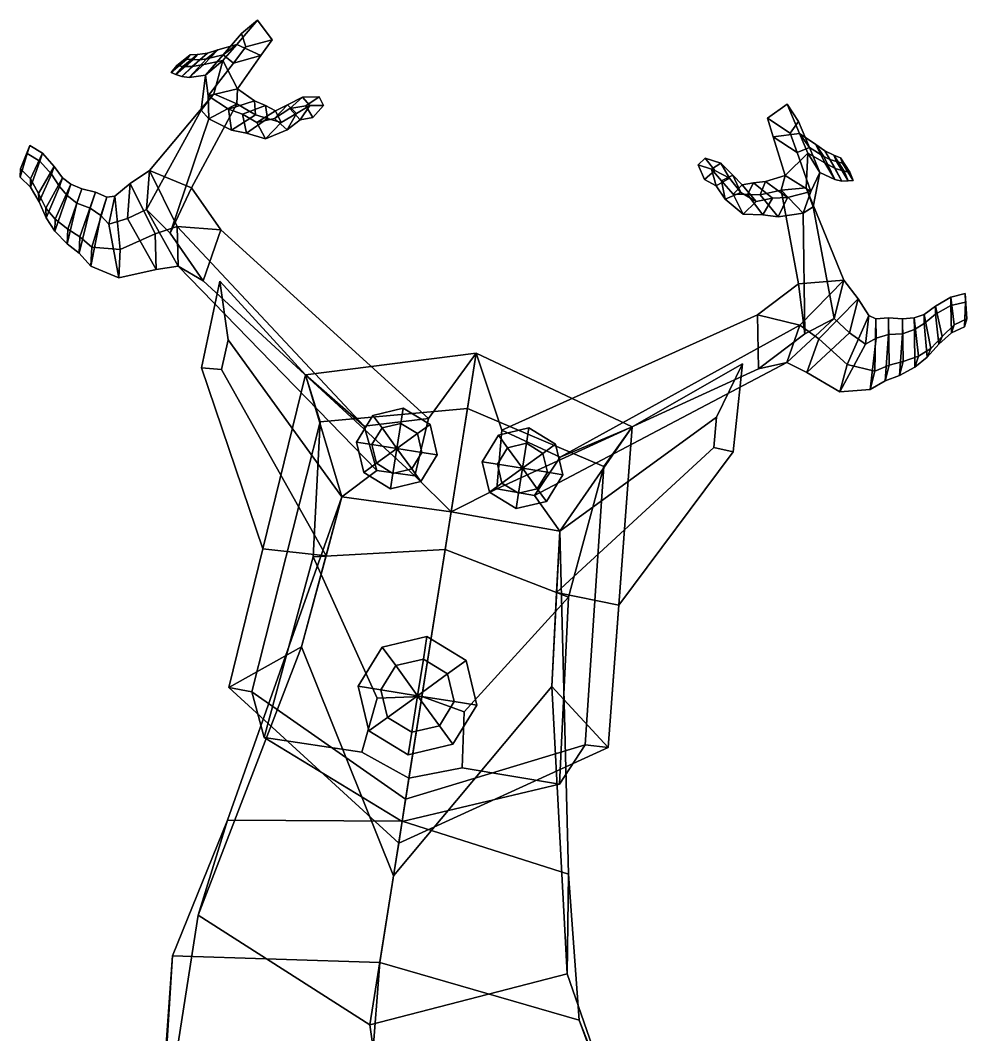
# Model space of a CAD drawing. Extents: x -85 to 160, y -151 to 334.
# Drawn here: x -80.6 to 95.2, y 145.4 to 333.8 of the extents above; entities that cross this region are included whole.
import ezdxf

# ---------------------------------------------------------------- set-up
doc = ezdxf.new("R2010")
doc.units = 0

msp = doc.modelspace()

# ---------------------------------------------------------------- linework, layer by layer
for points in [[(-40.366516, 329.357483, 159.270676), (-36.515244, 333.824829, 155.109482), (-39.523605, 331.392944, 154.282242), (-42.930344, 327.410889, 157.304489)], [(-40.366516, 329.357483, 159.270676), (-35.913486, 327.274597, 158.119354), (-33.834206, 330.221252, 155.623291), (-36.515244, 333.824829, 155.109482)], [(-36.515244, 333.824829, 155.109482), (-33.834206, 330.221252, 155.623291), (-38.68491, 328.865417, 154.196289), (-39.523605, 331.392944, 154.282242)], [(-42.930344, 327.410889, 157.304489), (-39.523605, 331.392944, 154.282242), (-38.68491, 328.865417, 154.196289), (-41.020782, 325.828979, 156.235153)], [(-35.913486, 327.274597, 158.119354), (-41.020782, 325.828979, 156.235153), (-38.68491, 328.865417, 154.196289), (-33.834206, 330.221252, 155.623291)], [(-46.5187, 325.581665, 159.145538), (-43.885128, 328.332764, 157.011887), (-45.811783, 327.722656, 155.684448), (-48.663761, 325.210022, 156.678818)], [(-43.885128, 328.332764, 157.011887), (-45.998688, 326.684753, 154.928192), (-47.178474, 326.486633, 153.247299), (-45.811783, 327.722656, 155.684448)], [(-42.954384, 326.355652, 162.066818), (-40.366516, 329.357483, 159.270676), (-43.885128, 328.332764, 157.011887), (-46.5187, 325.581665, 159.145538)], [(-40.366516, 329.357483, 159.270676), (-42.930344, 327.410889, 157.304489), (-45.998688, 326.684753, 154.928192), (-43.885128, 328.332764, 157.011887)], [(-40.260384, 321.114441, 163.33754), (-35.913486, 327.274597, 158.119354), (-40.366516, 329.357483, 159.270676), (-42.954384, 326.355652, 162.066818)], [(-52.536789, 324.133179, 145.541733), (-51.492737, 325.414185, 148.095551), (-49.017303, 327.411621, 147.995941), (-49.663235, 326.595764, 145.750504)], [(-48.499279, 326.519775, 149.456116), (-51.683838, 323.765076, 149.38765), (-52.536789, 324.133179, 145.541733), (-49.663235, 326.595764, 145.750504)], [(-47.178474, 326.486633, 153.247299), (-50.573204, 323.361755, 154.025375), (-51.683838, 323.765076, 149.38765), (-48.499279, 326.519775, 149.456116)], [(-50.419022, 325.231201, 152.157837), (-47.687317, 327.462463, 151.908356), (-49.017303, 327.411621, 147.995941), (-51.492737, 325.414185, 148.095551)], [(-45.998688, 326.684753, 154.928192), (-49.245335, 323.220764, 157.047318), (-50.573204, 323.361755, 154.025375), (-47.178474, 326.486633, 153.247299)], [(-48.663761, 325.210022, 156.678818), (-45.811783, 327.722656, 155.684448), (-47.687317, 327.462463, 151.908356), (-50.419022, 325.231201, 152.157837)], [(-47.687317, 327.462463, 151.908356), (-48.499279, 326.519775, 149.456116), (-49.663235, 326.595764, 145.750504), (-49.017303, 327.411621, 147.995941)], [(-42.930344, 327.410889, 157.304489), (-46.183475, 323.608398, 160.190475), (-49.245335, 323.220764, 157.047318), (-45.998688, 326.684753, 154.928192)], [(-46.183475, 323.608398, 160.190475), (-42.954384, 326.355652, 162.066818), (-46.5187, 325.581665, 159.145538), (-49.245335, 323.220764, 157.047318)], [(-45.811783, 327.722656, 155.684448), (-47.178474, 326.486633, 153.247299), (-48.499279, 326.519775, 149.456116), (-47.687317, 327.462463, 151.908356)], [(-44.640518, 320.139709, 166.672806), (-42.954384, 326.355652, 162.066818), (-46.183475, 323.608398, 160.190475), (-46.965546, 317.148743, 163.865402)], [(-45.689674, 319.759827, 160.31041), (-46.183475, 323.608398, 160.190475), (-42.930344, 327.410889, 157.304489), (-41.020782, 325.828979, 156.235153)], [(-40.260384, 321.114441, 163.33754), (-45.689674, 319.759827, 160.31041), (-41.020782, 325.828979, 156.235153), (-35.913486, 327.274597, 158.119354)], [(-44.640518, 320.139709, 166.672806), (-40.371658, 318.304871, 165.704422), (-40.260384, 321.114441, 163.33754), (-42.954384, 326.355652, 162.066818)], [(-51.683838, 323.765076, 149.38765), (-50.419022, 325.231201, 152.157837), (-51.492737, 325.414185, 148.095551), (-52.536789, 324.133179, 145.541733)], [(-50.573204, 323.361755, 154.025375), (-48.663761, 325.210022, 156.678818), (-50.419022, 325.231201, 152.157837), (-51.683838, 323.765076, 149.38765)], [(-49.245335, 323.220764, 157.047318), (-46.5187, 325.581665, 159.145538), (-48.663761, 325.210022, 156.678818), (-50.573204, 323.361755, 154.025375)], [(-46.965546, 317.148743, 163.865402), (-46.183475, 323.608398, 160.190475), (-45.689674, 319.759827, 160.31041), (-45.579815, 315.491516, 162.663803)], [(-45.689674, 319.759827, 160.31041), (-40.260384, 321.114441, 163.33754), (-37.118652, 318.886719, 161.896896), (-41.918179, 317.313965, 159.199417)], [(-40.260384, 321.114441, 163.33754), (-40.371658, 318.304871, 165.704422), (-36.905861, 316.25, 163.882813), (-37.118652, 318.886719, 161.896896)], [(-57.121502, 298.664978, 175.080994), (-56.597004, 305.933716, 178.111237), (-44.640518, 320.139709, 166.672806), (-46.965546, 317.148743, 163.865402)], [(-56.597004, 305.933716, 178.111237), (-48.807178, 302.710632, 179.878311), (-40.371658, 318.304871, 165.704422), (-44.640518, 320.139709, 166.672806)], [(-45.579815, 315.491516, 162.663803), (-45.689674, 319.759827, 160.31041), (-41.918179, 317.313965, 159.199417), (-41.37249, 313.394836, 161.095581)], [(-41.918179, 317.313965, 159.199417), (-37.118652, 318.886719, 161.896896), (-35.060947, 318.003479, 160.778137), (-39.31023, 316.381226, 158.355774)], [(-37.118652, 318.886719, 161.896896), (-36.905861, 316.25, 163.882813), (-34.678974, 315.586182, 162.47319), (-35.060947, 318.003479, 160.778137)], [(-33.393513, 315.582764, 155.972305), (-30.958395, 318.123779, 158.216629), (-28.15222, 319.572815, 156.272308), (-30.549459, 317.427063, 154.332703)], [(-30.958395, 318.123779, 158.216629), (-29.296492, 316.478455, 158.804626), (-26.846056, 317.968445, 156.92804), (-28.15222, 319.572815, 156.272308)], [(-30.549459, 317.427063, 154.332703), (-28.15222, 319.572815, 156.272308), (-25.096937, 319.592896, 154.506088), (-27.545731, 317.945068, 152.856903)], [(-28.15222, 319.572815, 156.272308), (-26.846056, 317.968445, 156.92804), (-24.255957, 318.01947, 155.301208), (-25.096937, 319.592896, 154.506088)], [(-26.246462, 315.776917, 153.426025), (-27.545731, 317.945068, 152.856903), (-25.096937, 319.592896, 154.506088), (-24.255957, 318.01947, 155.301208)], [(-57.121502, 298.664978, 175.080994), (-46.965546, 317.148743, 163.865402), (-45.579815, 315.491516, 162.663803), (-52.770657, 294.253296, 175.052292)], [(-52.770657, 294.253296, 175.052292), (-45.579815, 315.491516, 162.663803), (-40.371658, 318.304871, 165.704422), (-48.807178, 302.710632, 179.878311)], [(-40.371658, 318.304871, 165.704422), (-45.579815, 315.491516, 162.663803), (-41.37249, 313.394836, 161.095581), (-36.905861, 316.25, 163.882813)], [(-41.37249, 313.394836, 161.095581), (-41.918179, 317.313965, 159.199417), (-39.31023, 316.381226, 158.355774), (-38.551319, 312.836914, 159.923248)], [(-39.31023, 316.381226, 158.355774), (-35.060947, 318.003479, 160.778137), (-33.176262, 317.000916, 159.796799), (-36.631985, 314.86377, 157.560501)], [(-36.631985, 314.86377, 157.560501), (-33.176262, 317.000916, 159.796799), (-30.958395, 318.123779, 158.216629), (-33.393513, 315.582764, 155.972305)], [(-35.060947, 318.003479, 160.778137), (-34.678974, 315.586182, 162.47319), (-32.156754, 314.815552, 160.964508), (-33.176262, 317.000916, 159.796799)], [(-30.997452, 313.470032, 156.136383), (-33.393513, 315.582764, 155.972305), (-30.549459, 317.427063, 154.332703), (-28.627342, 315.307556, 154.650299)], [(-33.176262, 317.000916, 159.796799), (-32.156754, 314.815552, 160.964508), (-29.296492, 316.478455, 158.804626), (-30.958395, 318.123779, 158.216629)], [(-29.296492, 316.478455, 158.804626), (-30.997452, 313.470032, 156.136383), (-28.627342, 315.307556, 154.650299), (-26.846056, 317.968445, 156.92804)], [(-28.627342, 315.307556, 154.650299), (-30.549459, 317.427063, 154.332703), (-27.545731, 317.945068, 152.856903), (-26.246462, 315.776917, 153.426025)], [(-26.846056, 317.968445, 156.92804), (-28.627342, 315.307556, 154.650299), (-26.246462, 315.776917, 153.426025), (-24.255957, 318.01947, 155.301208)], [(61.847382, 318.245728, 155.109482), (63.957012, 315.003235, 154.282242), (62.378304, 312.858521, 154.196289), (58.183983, 315.646973, 155.623291)], [(64.129669, 312.806885, 159.270676), (61.847382, 318.245728, 155.109482), (58.183983, 315.646973, 155.623291), (59.250946, 312.202026, 158.119354)], [(64.129669, 312.806885, 159.270676), (65.966492, 310.16333, 157.304489), (63.957012, 315.003235, 154.282242), (61.847382, 318.245728, 155.109482)], [(-36.905861, 316.25, 163.882813), (-41.37249, 313.394836, 161.095581), (-38.551319, 312.836914, 159.923248), (-34.678974, 315.586182, 162.47319)], [(-38.551319, 312.836914, 159.923248), (-39.31023, 316.381226, 158.355774), (-36.631985, 314.86377, 157.560501), (-35.027096, 311.819946, 158.450058)], [(-34.678974, 315.586182, 162.47319), (-38.551319, 312.836914, 159.923248), (-35.027096, 311.819946, 158.450058), (-32.156754, 314.815552, 160.964508)], [(-35.027096, 311.819946, 158.450058), (-36.631985, 314.86377, 157.560501), (-33.393513, 315.582764, 155.972305), (-30.997452, 313.470032, 156.136383)], [(-32.156754, 314.815552, 160.964508), (-35.027096, 311.819946, 158.450058), (-30.997452, 313.470032, 156.136383), (-29.296492, 316.478455, 158.804626)], [(59.250946, 312.202026, 158.119354), (58.183983, 315.646973, 155.623291), (62.378304, 312.858521, 154.196289), (63.661537, 309.248901, 156.235153)], [(65.966492, 310.16333, 157.304489), (63.661537, 309.248901, 156.235153), (62.378304, 312.858521, 154.196289), (63.957012, 315.003235, 154.282242)], [(61.481487, 305.000061, 163.33754), (65.663261, 309.152283, 162.066818), (64.129669, 312.806885, 159.270676), (59.250946, 312.202026, 158.119354)], [(61.481487, 305.000061, 163.33754), (59.250946, 312.202026, 158.119354), (63.661537, 309.248901, 156.235153), (66.226448, 302.033997, 160.31041)], [(65.663261, 309.152283, 162.066818), (68.813957, 307.314758, 159.145538), (67.159416, 310.745056, 157.011887), (64.129669, 312.806885, 159.270676)], [(64.129669, 312.806885, 159.270676), (67.159416, 310.745056, 157.011887), (68.660255, 308.524536, 154.928192), (65.966492, 310.16333, 157.304489)], [(-80.526314, 306.19873, 152.071457), (-78.832047, 310.565491, 151.651016), (-79.339554, 309.086243, 149.386627), (-80.584892, 304.6521, 149.515549)], [(-76.961662, 307.63855, 152.466476), (-78.683884, 302.822144, 152.253891), (-80.584892, 304.6521, 149.515549), (-79.339554, 309.086243, 149.386627)], [(-78.688118, 304.386536, 155.182205), (-76.453209, 309.109009, 155.098755), (-78.832047, 310.565491, 151.651016), (-80.526314, 306.19873, 152.071457)], [(-76.453209, 309.109009, 155.098755), (-76.961662, 307.63855, 152.466476), (-79.339554, 309.086243, 149.386627), (-78.832047, 310.565491, 151.651016)], [(-77.202538, 301.641052, 158.887222), (-74.298187, 306.648682, 159.330444), (-76.453209, 309.109009, 155.098755), (-78.688118, 304.386536, 155.182205)], [(-74.298187, 306.648682, 159.330444), (-74.760086, 305.249573, 156.269089), (-76.961662, 307.63855, 152.466476), (-76.453209, 309.109009, 155.098755)], [(65.346046, 302.719604, 166.672806), (65.663261, 309.152283, 162.066818), (61.481487, 305.000061, 163.33754), (60.719124, 302.29364, 165.704422)], [(66.226448, 302.033997, 160.31041), (63.661537, 309.248901, 156.235153), (65.966492, 310.16333, 157.304489), (67.885376, 305.541687, 160.190475)], [(65.346046, 302.719604, 166.672806), (66.633018, 299.156555, 163.865402), (67.885376, 305.541687, 160.190475), (65.663261, 309.152283, 162.066818)], [(67.885376, 305.541687, 160.190475), (70.677574, 304.226868, 157.047318), (68.813957, 307.314758, 159.145538), (65.663261, 309.152283, 162.066818)], [(65.966492, 310.16333, 157.304489), (68.660255, 308.524536, 154.928192), (70.677574, 304.226868, 157.047318), (67.885376, 305.541687, 160.190475)], [(68.813957, 307.314758, 159.145538), (70.739174, 306.298401, 156.678818), (68.803238, 309.569397, 155.684448), (67.159416, 310.745056, 157.011887)], [(67.159416, 310.745056, 157.011887), (68.803238, 309.569397, 155.684448), (69.721092, 307.971558, 153.247299), (68.660255, 308.524536, 154.928192)], [(70.739174, 306.298401, 156.678818), (72.415077, 305.776184, 152.157837), (70.506584, 308.742432, 151.908356), (68.803238, 309.569397, 155.684448)], [(68.803238, 309.569397, 155.684448), (70.506584, 308.742432, 151.908356), (70.987488, 307.59491, 149.456116), (69.721092, 307.971558, 153.247299)], [(-74.760086, 305.249573, 156.269089), (-77.080811, 300.108521, 155.533981), (-78.683884, 302.822144, 152.253891), (-76.961662, 307.63855, 152.466476)], [(46.504074, 304.254333, 153.426025), (45.303986, 307.002258, 155.301208), (46.590008, 308.23877, 154.506088), (48.409756, 305.914917, 152.856903)], [(49.489548, 307.275513, 156.272308), (46.590008, 308.23877, 154.506088), (45.303986, 307.002258, 155.301208), (47.75153, 306.15332, 156.92804)], [(51.106396, 304.494019, 154.332703), (48.409756, 305.914917, 152.856903), (46.590008, 308.23877, 154.506088), (49.489548, 307.275513, 156.272308)], [(51.710602, 305.030273, 158.216629), (49.489548, 307.275513, 156.272308), (47.75153, 306.15332, 156.92804), (49.621601, 303.979004, 158.804626)], [(53.241341, 301.861206, 155.972305), (51.106396, 304.494019, 154.332703), (49.489548, 307.275513, 156.272308), (51.710602, 305.030273, 158.216629)], [(68.660255, 308.524536, 154.928192), (69.721092, 307.971558, 153.247299), (71.984032, 303.950623, 154.025375), (70.677574, 304.226868, 157.047318)], [(70.677574, 304.226868, 157.047318), (71.984032, 303.950623, 154.025375), (70.739174, 306.298401, 156.678818), (68.813957, 307.314758, 159.145538)], [(69.721092, 307.971558, 153.247299), (70.987488, 307.59491, 149.456116), (73.16494, 303.990967, 149.38765), (71.984032, 303.950623, 154.025375)], [(72.415077, 305.776184, 152.157837), (73.492783, 305.618408, 148.095551), (71.755753, 308.28302, 147.995941), (70.506584, 308.742432, 151.908356)], [(70.506584, 308.742432, 151.908356), (71.755753, 308.28302, 147.995941), (72.117966, 307.307495, 145.750504), (70.987488, 307.59491, 149.456116)], [(70.987488, 307.59491, 149.456116), (72.117966, 307.307495, 145.750504), (74.08989, 304.077515, 145.541733), (73.16494, 303.990967, 149.38765)], [(74.08989, 304.077515, 145.541733), (72.117966, 307.307495, 145.750504), (71.755753, 308.28302, 147.995941), (73.492783, 305.618408, 148.095551)], [(-78.683884, 302.822144, 152.253891), (-78.688118, 304.386536, 155.182205), (-80.526314, 306.19873, 152.071457), (-80.584892, 304.6521, 149.515549)], [(-75.872421, 298.90094, 162.478989), (-72.735191, 304.525635, 162.84848), (-74.298187, 306.648682, 159.330444), (-77.202538, 301.641052, 158.887222)], [(-72.735191, 304.525635, 162.84848), (-73.274513, 302.917786, 159.475861), (-74.760086, 305.249573, 156.269089), (-74.298187, 306.648682, 159.330444)], [(-56.597004, 305.933716, 178.111237), (-57.121502, 298.664978, 175.080994), (-60.666031, 296.974548, 174.039261), (-60.198105, 303.51886, 176.761063)], [(-51.445446, 295.508362, 184.943741), (-56.597004, 305.933716, 178.111237), (-60.198105, 303.51886, 176.761063), (-55.546486, 294.145569, 182.913177)], [(-51.445446, 295.508362, 184.943741), (-43.345573, 294.884216, 185.339783), (-48.807178, 302.710632, 179.878311), (-56.597004, 305.933716, 178.111237)], [(47.75153, 306.15332, 156.92804), (45.303986, 307.002258, 155.301208), (46.504074, 304.254333, 153.426025), (48.62339, 303.072266, 154.650299)], [(48.62339, 303.072266, 154.650299), (46.504074, 304.254333, 153.426025), (48.409756, 305.914917, 152.856903), (51.106396, 304.494019, 154.332703)], [(49.621601, 303.979004, 158.804626), (47.75153, 306.15332, 156.92804), (48.62339, 303.072266, 154.650299), (50.309669, 300.592224, 156.136383)], [(66.633018, 299.156555, 163.865402), (64.802986, 298.008545, 162.663803), (66.226448, 302.033997, 160.31041), (67.885376, 305.541687, 160.190475)], [(71.984032, 303.950623, 154.025375), (73.16494, 303.990967, 149.38765), (72.415077, 305.776184, 152.157837), (70.739174, 306.298401, 156.678818)], [(73.16494, 303.990967, 149.38765), (74.08989, 304.077515, 145.541733), (73.492783, 305.618408, 148.095551), (72.415077, 305.776184, 152.157837)], [(-77.080811, 300.108521, 155.533981), (-77.202538, 301.641052, 158.887222), (-78.688118, 304.386536, 155.182205), (-78.683884, 302.822144, 152.253891)], [(-73.274513, 302.917786, 159.475861), (-75.765938, 297.151917, 158.773727), (-77.080811, 300.108521, 155.533981), (-74.760086, 305.249573, 156.269089)], [(-74.137001, 296.851257, 165.755768), (-71.18644, 303.378906, 165.509232), (-72.735191, 304.525635, 162.84848), (-75.872421, 298.90094, 162.478989)], [(-71.18644, 303.378906, 165.509232), (-71.90519, 301.302856, 161.936234), (-73.274513, 302.917786, 159.475861), (-72.735191, 304.525635, 162.84848)], [(-60.198105, 303.51886, 176.761063), (-60.666031, 296.974548, 174.039261), (-64.116707, 295.933899, 172.466522), (-63.053326, 301.134277, 176.029465)], [(-55.546486, 294.145569, 182.913177), (-60.198105, 303.51886, 176.761063), (-63.053326, 301.134277, 176.029465), (-62.019592, 291.232788, 180.528717)], [(50.309669, 300.592224, 156.136383), (48.62339, 303.072266, 154.650299), (51.106396, 304.494019, 154.332703), (53.241341, 301.861206, 155.972305)], [(53.47295, 303.277039, 159.796799), (51.710602, 305.030273, 158.216629), (49.621601, 303.979004, 158.804626), (51.828018, 301.513672, 160.964508)], [(51.828018, 301.513672, 160.964508), (49.621601, 303.979004, 158.804626), (50.309669, 300.592224, 156.136383), (53.632187, 297.77771, 158.450058)], [(56.099113, 300.176636, 157.560501), (53.241341, 301.861206, 155.972305), (51.710602, 305.030273, 158.216629), (53.47295, 303.277039, 159.796799)], [(55.575184, 303.648071, 160.778137), (53.47295, 303.277039, 159.796799), (51.828018, 301.513672, 160.964508), (54.464928, 301.467163, 162.47319)], [(59.115192, 300.792114, 158.355774), (56.099113, 300.176636, 157.560501), (53.47295, 303.277039, 159.796799), (55.575184, 303.648071, 160.778137)], [(57.805122, 303.852295, 161.896896), (55.575184, 303.648071, 160.778137), (54.464928, 301.467163, 162.47319), (56.787952, 301.410339, 163.882813)], [(61.883747, 300.873413, 159.199417), (59.115192, 300.792114, 158.355774), (55.575184, 303.648071, 160.778137), (57.805122, 303.852295, 161.896896)], [(61.481487, 305.000061, 163.33754), (57.805122, 303.852295, 161.896896), (56.787952, 301.410339, 163.882813), (60.719124, 302.29364, 165.704422)], [(66.226448, 302.033997, 160.31041), (61.883747, 300.873413, 159.199417), (57.805122, 303.852295, 161.896896), (61.481487, 305.000061, 163.33754)], [(-75.765938, 297.151917, 158.773727), (-75.872421, 298.90094, 162.478989), (-77.202538, 301.641052, 158.887222), (-77.080811, 300.108521, 155.533981)], [(-71.90519, 301.302856, 161.936234), (-74.156761, 294.653137, 161.767227), (-75.765938, 297.151917, 158.773727), (-73.274513, 302.917786, 159.475861)], [(-71.75988, 295.018066, 169.329208), (-69.169304, 302.484253, 168.342453), (-71.18644, 303.378906, 165.509232), (-74.137001, 296.851257, 165.755768)], [(-69.169304, 302.484253, 168.342453), (-70.059006, 299.852478, 164.60051), (-71.90519, 301.302856, 161.936234), (-71.18644, 303.378906, 165.509232)], [(-69.510368, 293.576233, 172.461472), (-66.63195, 301.871948, 171.365067), (-69.169304, 302.484253, 168.342453), (-71.75988, 295.018066, 169.329208)], [(-66.63195, 301.871948, 171.365067), (-67.620491, 298.947815, 167.207336), (-70.059006, 299.852478, 164.60051), (-69.169304, 302.484253, 168.342453)], [(-67.282722, 291.692444, 175.994125), (-64.505966, 300.986816, 174.388168), (-66.63195, 301.871948, 171.365067), (-69.510368, 293.576233, 172.461472)], [(-64.505966, 300.986816, 174.388168), (-65.636833, 297.556213, 169.909714), (-67.620491, 298.947815, 167.207336), (-66.63195, 301.871948, 171.365067)], [(-43.345573, 294.884216, 185.339783), (-46.63591, 285.431152, 179.343262), (-52.770657, 294.253296, 175.052292), (-48.807178, 302.710632, 179.878311)], [(53.632187, 297.77771, 158.450058), (50.309669, 300.592224, 156.136383), (53.241341, 301.861206, 155.972305), (56.099113, 300.176636, 157.560501)], [(60.719124, 302.29364, 165.704422), (56.787952, 301.410339, 163.882813), (60.15369, 297.314697, 161.095581), (64.802986, 298.008545, 162.663803)], [(64.802986, 298.008545, 162.663803), (60.15369, 297.314697, 161.095581), (61.883747, 300.873413, 159.199417), (66.226448, 302.033997, 160.31041)], [(72.327431, 285.514038, 178.111237), (65.346046, 302.719604, 166.672806), (60.719124, 302.29364, 165.704422), (63.92289, 284.855957, 179.878311)], [(65.078918, 275.587769, 175.052292), (63.92289, 284.855957, 179.878311), (60.719124, 302.29364, 165.704422), (64.802986, 298.008545, 162.663803)], [(70.580109, 278.439026, 175.080994), (66.633018, 299.156555, 163.865402), (65.346046, 302.719604, 166.672806), (72.327431, 285.514038, 178.111237)], [(-70.059006, 299.852478, 164.60051), (-71.901276, 292.284973, 165.072998), (-74.156761, 294.653137, 161.767227), (-71.90519, 301.302856, 161.936234)], [(-67.620491, 298.947815, 167.207336), (-69.667458, 290.539429, 167.732346), (-71.901276, 292.284973, 165.072998), (-70.059006, 299.852478, 164.60051)], [(-62.019592, 291.232788, 180.528717), (-63.053326, 301.134277, 176.029465), (-64.505966, 300.986816, 174.388168), (-67.282722, 291.692444, 175.994125)], [(-63.053326, 301.134277, 176.029465), (-64.116707, 295.933899, 172.466522), (-65.636833, 297.556213, 169.909714), (-64.505966, 300.986816, 174.388168)], [(54.464928, 301.467163, 162.47319), (51.828018, 301.513672, 160.964508), (53.632187, 297.77771, 158.450058), (57.29818, 297.655823, 159.923248)], [(57.29818, 297.655823, 159.923248), (53.632187, 297.77771, 158.450058), (56.099113, 300.176636, 157.560501), (59.115192, 300.792114, 158.355774)], [(56.787952, 301.410339, 163.882813), (54.464928, 301.467163, 162.47319), (57.29818, 297.655823, 159.923248), (60.15369, 297.314697, 161.095581)], [(60.15369, 297.314697, 161.095581), (57.29818, 297.655823, 159.923248), (59.115192, 300.792114, 158.355774), (61.883747, 300.873413, 159.199417)], [(-74.156761, 294.653137, 161.767227), (-74.137001, 296.851257, 165.755768), (-75.872421, 298.90094, 162.478989), (-75.765938, 297.151917, 158.773727)], [(-65.636833, 297.556213, 169.909714), (-67.508812, 288.153687, 170.850937), (-69.667458, 290.539429, 167.732346), (-67.620491, 298.947815, 167.207336)], [(-57.121502, 298.664978, 175.080994), (-51.257401, 288.157898, 180.542526), (-55.374199, 287.527283, 178.956985), (-60.666031, 296.974548, 174.039261)], [(-51.257401, 288.157898, 180.542526), (-57.121502, 298.664978, 175.080994), (-52.770657, 294.253296, 175.052292), (-46.63591, 285.431152, 179.343262)], [(70.580109, 278.439026, 175.080994), (65.078918, 275.587769, 175.052292), (64.802986, 298.008545, 162.663803), (66.633018, 299.156555, 163.865402)], [(-71.901276, 292.284973, 165.072998), (-71.75988, 295.018066, 169.329208), (-74.137001, 296.851257, 165.755768), (-74.156761, 294.653137, 161.767227)], [(-64.116707, 295.933899, 172.466522), (-62.300564, 285.990601, 175.987656), (-67.508812, 288.153687, 170.850937), (-65.636833, 297.556213, 169.909714)], [(-60.666031, 296.974548, 174.039261), (-55.374199, 287.527283, 178.956985), (-62.300564, 285.990601, 175.987656), (-64.116707, 295.933899, 172.466522)], [(-69.667458, 290.539429, 167.732346), (-69.510368, 293.576233, 172.461472), (-71.75988, 295.018066, 169.329208), (-71.901276, 292.284973, 165.072998)], [(-55.374199, 287.527283, 178.956985), (-55.546486, 294.145569, 182.913177), (-62.019592, 291.232788, 180.528717), (-62.300564, 285.990601, 175.987656)], [(-51.257401, 288.157898, 180.542526), (-51.445446, 295.508362, 184.943741), (-55.546486, 294.145569, 182.913177), (-55.374199, 287.527283, 178.956985)], [(-16.698921, 258.407959, 201.74736), (-51.445446, 295.508362, 184.943741), (-51.257401, 288.157898, 180.542526), (-14.370963, 250.162109, 194.335358)], [(-51.445446, 295.508362, 184.943741), (-16.698921, 258.407959, 201.74736), (-4.806612, 259.833862, 201.801392), (-43.345573, 294.884216, 185.339783)], [(-4.806612, 259.833862, 201.801392), (-7.3241, 249.185638, 191.398239), (-46.63591, 285.431152, 179.343262), (-43.345573, 294.884216, 185.339783)], [(-67.508812, 288.153687, 170.850937), (-67.282722, 291.692444, 175.994125), (-69.510368, 293.576233, 172.461472), (-69.667458, 290.539429, 167.732346)], [(-62.300564, 285.990601, 175.987656), (-62.019592, 291.232788, 180.528717), (-67.282722, 291.692444, 175.994125), (-67.508812, 288.153687, 170.850937)], [(-14.370963, 250.162109, 194.335358), (-51.257401, 288.157898, 180.542526), (-46.63591, 285.431152, 179.343262), (-7.3241, 249.185638, 191.398239)], [(-43.514576, 285.374634, 193.827087), (-41.9837, 274.445679, 188.806427), (-43.237438, 268.946472, 188.820328), (-46.936615, 269.280823, 193.847397)], [(-46.936615, 269.280823, 193.847397), (-35.538746, 235.656128, 211.522034), (-27.646906, 267.937683, 211.443039), (-43.514576, 285.374634, 193.827087)], [(-41.9837, 274.445679, 188.806427), (-43.514576, 285.374634, 193.827087), (-27.646906, 267.937683, 211.443039), (-20.846317, 245.320618, 191.937759)], [(64.206406, 277.190918, 184.943741), (72.327431, 285.514038, 178.111237), (63.92289, 284.855957, 179.878311), (56.310097, 279.100281, 185.339783)], [(56.310097, 279.100281, 185.339783), (63.92289, 284.855957, 179.878311), (65.078918, 275.587769, 175.052292), (56.518234, 269.09314, 179.343262)], [(64.206406, 277.190918, 184.943741), (67.685593, 274.627502, 182.913177), (75.006065, 282.104675, 176.761063), (72.327431, 285.514038, 178.111237)], [(72.327431, 285.514038, 178.111237), (75.006065, 282.104675, 176.761063), (73.42878, 275.736023, 174.039261), (70.580109, 278.439026, 175.080994)], [(92.859238, 277.216125, 155.182205), (95.167458, 278.371582, 152.071457), (94.905518, 283.048157, 151.651016), (92.193039, 282.398071, 155.098755)], [(92.193039, 282.398071, 155.098755), (94.905518, 283.048157, 151.651016), (94.931076, 281.484497, 149.386627), (92.222214, 280.842468, 152.466476)], [(95.167458, 278.371582, 152.071457), (94.745239, 276.882507, 149.515549), (94.931076, 281.484497, 149.386627), (94.905518, 283.048157, 151.651016)], [(67.685593, 274.627502, 182.913177), (72.941803, 269.857056, 180.528717), (76.984657, 278.954468, 176.029465), (75.006065, 282.104675, 176.761063)], [(75.006065, 282.104675, 176.761063), (76.984657, 278.954468, 176.029465), (76.388992, 273.679932, 172.466522), (73.42878, 275.736023, 174.039261)], [(90.597954, 275.064087, 158.887222), (92.859238, 277.216125, 155.182205), (92.193039, 282.398071, 155.098755), (89.383202, 280.724121, 159.330444)], [(89.383202, 280.724121, 159.330444), (92.193039, 282.398071, 155.098755), (92.222214, 280.842468, 152.466476), (89.390144, 279.250671, 156.269089)], [(89.390144, 279.250671, 156.269089), (92.222214, 280.842468, 152.466476), (92.371788, 275.729614, 152.253891), (90.008614, 273.644165, 155.533981)], [(92.222214, 280.842468, 152.466476), (94.931076, 281.484497, 149.386627), (94.745239, 276.882507, 149.515549), (92.371788, 275.729614, 152.253891)], [(8.826206, 257.674622, 201.801392), (56.310097, 279.100281, 185.339783), (56.518234, 269.09314, 179.343262), (7.930002, 246.769623, 191.398239)], [(8.826206, 257.674622, 201.801392), (19.695845, 252.643616, 201.74736), (64.206406, 277.190918, 184.943741), (56.310097, 279.100281, 185.339783)], [(72.941803, 269.857056, 180.528717), (78.089371, 268.667786, 175.994125), (78.320633, 278.365295, 174.388168), (76.984657, 278.954468, 176.029465)], [(76.984657, 278.954468, 176.029465), (78.320633, 278.365295, 174.388168), (78.336044, 274.753174, 169.909714), (76.388992, 273.679932, 172.466522)], [(86.202339, 271.455994, 165.755768), (88.486206, 272.86908, 162.478989), (87.240646, 279.187927, 162.84848), (85.41333, 278.575928, 165.509232)], [(85.41333, 278.575928, 165.509232), (87.240646, 279.187927, 162.84848), (87.256721, 277.492188, 159.475861), (85.455368, 276.379333, 161.936234)], [(88.486206, 272.86908, 162.478989), (90.597954, 275.064087, 158.887222), (89.383202, 280.724121, 159.330444), (87.240646, 279.187927, 162.84848)], [(87.240646, 279.187927, 162.84848), (89.383202, 280.724121, 159.330444), (89.390144, 279.250671, 156.269089), (87.256721, 277.492188, 159.475861)], [(87.256721, 277.492188, 159.475861), (89.390144, 279.250671, 156.269089), (90.008614, 273.644165, 155.533981), (87.844444, 271.238525, 158.773727)], [(19.695845, 252.643616, 201.74736), (14.933719, 245.520691, 194.335358), (61.756145, 270.258301, 180.542526), (64.206406, 277.190918, 184.943741)], [(61.756145, 270.258301, 180.542526), (56.518234, 269.09314, 179.343262), (65.078918, 275.587769, 175.052292), (70.580109, 278.439026, 175.080994)], [(70.580109, 278.439026, 175.080994), (73.42878, 275.736023, 174.039261), (65.476578, 268.386353, 178.956985), (61.756145, 270.258301, 180.542526)], [(61.756145, 270.258301, 180.542526), (65.476578, 268.386353, 178.956985), (67.685593, 274.627502, 182.913177), (64.206406, 277.190918, 184.943741)], [(78.089371, 268.667786, 175.994125), (80.7901, 269.770996, 172.461472), (80.616081, 278.550171, 171.365067), (78.320633, 278.365295, 174.388168)], [(78.320633, 278.365295, 174.388168), (80.616081, 278.550171, 171.365067), (80.652641, 275.463684, 167.207336), (78.336044, 274.753174, 169.909714)], [(80.7901, 269.770996, 172.461472), (83.375084, 270.447144, 169.329208), (83.218468, 278.348389, 168.342453), (80.616081, 278.550171, 171.365067)], [(80.616081, 278.550171, 171.365067), (83.218468, 278.348389, 168.342453), (83.251358, 275.570496, 164.60051), (80.652641, 275.463684, 167.207336)], [(83.375084, 270.447144, 169.329208), (86.202339, 271.455994, 165.755768), (85.41333, 278.575928, 165.509232), (83.218468, 278.348389, 168.342453)], [(83.218468, 278.348389, 168.342453), (85.41333, 278.575928, 165.509232), (85.455368, 276.379333, 161.936234), (83.251358, 275.570496, 164.60051)], [(85.455368, 276.379333, 161.936234), (87.256721, 277.492188, 159.475861), (87.844444, 271.238525, 158.773727), (85.541878, 269.359375, 161.767227)], [(90.008614, 273.644165, 155.533981), (92.371788, 275.729614, 152.253891), (92.859238, 277.216125, 155.182205), (90.597954, 275.064087, 158.887222)], [(92.371788, 275.729614, 152.253891), (94.745239, 276.882507, 149.515549), (95.167458, 278.371582, 152.071457), (92.859238, 277.216125, 155.182205)], [(73.42878, 275.736023, 174.039261), (76.388992, 273.679932, 172.466522), (71.589088, 264.784546, 175.987656), (65.476578, 268.386353, 178.956985)], [(78.336044, 274.753174, 169.909714), (80.652641, 275.463684, 167.207336), (80.001083, 266.83429, 167.732346), (77.210846, 265.2323, 170.850937)], [(80.652641, 275.463684, 167.207336), (83.251358, 275.570496, 164.60051), (82.664978, 267.804138, 165.072998), (80.001083, 266.83429, 167.732346)], [(83.251358, 275.570496, 164.60051), (85.455368, 276.379333, 161.936234), (85.541878, 269.359375, 161.767227), (82.664978, 267.804138, 165.072998)], [(-43.237438, 268.946472, 188.820328), (-41.9837, 274.445679, 188.806427), (-20.846317, 245.320618, 191.937759), (-23.809307, 234.305389, 191.991745)], [(65.476578, 268.386353, 178.956985), (71.589088, 264.784546, 175.987656), (72.941803, 269.857056, 180.528717), (67.685593, 274.627502, 182.913177)], [(76.388992, 273.679932, 172.466522), (78.336044, 274.753174, 169.909714), (77.210846, 265.2323, 170.850937), (71.589088, 264.784546, 175.987656)], [(87.844444, 271.238525, 158.773727), (90.008614, 273.644165, 155.533981), (90.597954, 275.064087, 158.887222), (88.486206, 272.86908, 162.478989)], [(-16.698921, 258.407959, 201.74736), (-27.646906, 267.937683, 211.443039), (4.101203, 271.958801, 211.58519), (-4.806612, 259.833862, 201.801392)], [(-27.646906, 267.937683, 211.443039), (-24.900816, 259.243347, 235.261719), (2.479536, 261.720032, 235.261719), (4.101203, 271.958801, 211.58519)], [(-7.3241, 249.185638, 191.398239), (-4.806612, 259.833862, 201.801392), (4.101203, 271.958801, 211.58519), (-0.566119, 242.49054, 184.208496)], [(7.930002, 246.769623, 191.398239), (-0.566119, 242.49054, 184.208496), (4.101203, 271.958801, 211.58519), (8.826206, 257.674622, 201.801392)], [(33.052845, 258.323792, 211.443039), (4.101203, 271.958801, 211.58519), (2.479536, 261.720032, 235.261719), (27.754475, 250.903595, 235.261719)], [(19.695845, 252.643616, 201.74736), (8.826206, 257.674622, 201.801392), (4.101203, 271.958801, 211.58519), (33.052845, 258.323792, 211.443039)], [(82.664978, 267.804138, 165.072998), (85.541878, 269.359375, 161.767227), (86.202339, 271.455994, 165.755768), (83.375084, 270.447144, 169.329208)], [(85.541878, 269.359375, 161.767227), (87.844444, 271.238525, 158.773727), (88.486206, 272.86908, 162.478989), (86.202339, 271.455994, 165.755768)], [(14.933719, 245.520691, 194.335358), (7.930002, 246.769623, 191.398239), (56.518234, 269.09314, 179.343262), (61.756145, 270.258301, 180.542526)], [(48.69902, 260.082947, 188.806427), (19.596048, 238.915192, 191.937759), (33.052845, 258.323792, 211.443039), (53.532204, 270.003906, 193.827087)], [(51.813503, 253.640381, 193.847397), (53.532204, 270.003906, 193.827087), (33.052845, 258.323792, 211.443039), (30.582872, 225.183472, 211.522034)], [(53.532204, 270.003906, 193.827087), (51.813503, 253.640381, 193.847397), (48.192066, 254.465485, 188.820328), (48.69902, 260.082947, 188.806427)], [(71.589088, 264.784546, 175.987656), (77.210846, 265.2323, 170.850937), (78.089371, 268.667786, 175.994125), (72.941803, 269.857056, 180.528717)], [(77.210846, 265.2323, 170.850937), (80.001083, 266.83429, 167.732346), (80.7901, 269.770996, 172.461472), (78.089371, 268.667786, 175.994125)], [(80.001083, 266.83429, 167.732346), (82.664978, 267.804138, 165.072998), (83.375084, 270.447144, 169.329208), (80.7901, 269.770996, 172.461472)], [(-46.936615, 269.280823, 193.847397), (-43.237438, 268.946472, 188.820328), (-23.809307, 234.305389, 191.991745), (-35.538746, 235.656128, 211.522034)], [(-27.646906, 267.937683, 211.443039), (-41.846062, 209.856018, 211.58519), (-37.597511, 209.042236, 235.261719), (-24.900816, 259.243347, 235.261719)], [(-14.370963, 250.162109, 194.335358), (-20.846317, 245.320618, 191.937759), (-27.646906, 267.937683, 211.443039), (-16.698921, 258.407959, 201.74736)], [(2.479536, 261.720032, 235.261719), (-24.900816, 259.243347, 235.261719), (-26.184504, 234.14502, 264.182343), (-1.671533, 235.51123, 264.325928)], [(-15.279596, 255.022736, 252.49054), (-13.40253, 258.085815, 252.49054), (-15.107655, 260.432739, 248.497742), (-18.144806, 255.476532, 248.497742)], [(-18.144806, 255.476532, 248.497742), (-15.107655, 260.432739, 248.497742), (-15.107655, 260.432739, 243.562424), (-18.144806, 255.476532, 243.562424)], [(-18.144806, 255.476532, 243.562424), (-15.107655, 260.432739, 243.562424), (-13.40253, 258.085815, 239.569611), (-15.279596, 255.022736, 239.569611)], [(-13.40253, 258.085815, 252.49054), (-9.909321, 258.924438, 252.49054), (-9.455505, 261.789734, 248.497742), (-15.107655, 260.432739, 248.497742)], [(-15.107655, 260.432739, 248.497742), (-9.455505, 261.789734, 248.497742), (-9.455505, 261.789734, 243.562424), (-15.107655, 260.432739, 243.562424)], [(-13.40253, 258.085815, 239.569611), (-15.107655, 260.432739, 243.562424), (-9.455505, 261.789734, 243.562424), (-9.909321, 258.924438, 239.569611)], [(-6.846234, 257.047424, 252.49054), (-4.499317, 258.752563, 248.497742), (-9.455505, 261.789734, 248.497742), (-9.909321, 258.924438, 252.49054)], [(-6.846234, 257.047424, 239.569611), (-9.909321, 258.924438, 239.569611), (-9.455505, 261.789734, 243.562424), (-4.499317, 258.752563, 243.562424)], [(-4.499317, 258.752563, 248.497742), (-4.499317, 258.752563, 243.562424), (-9.455505, 261.789734, 243.562424), (-9.455505, 261.789734, 248.497742)], [(2.479536, 261.720032, 235.261719), (-1.671533, 235.51123, 264.325928), (21.219513, 226.636963, 264.182343), (27.754475, 250.903595, 235.261719)], [(48.192066, 254.465485, 188.820328), (19.010117, 227.523438, 191.991745), (19.596048, 238.915192, 191.937759), (48.69902, 260.082947, 188.806427)], [(-35.306496, 200.598511, 268.258942), (-26.184504, 234.14502, 264.182343), (-24.900816, 259.243347, 235.261719), (-37.597511, 209.042236, 235.261719)], [(-10.643589, 254.288452, 254.015671), (-9.909321, 258.924438, 252.49054), (-13.40253, 258.085815, 252.49054)], [(-10.643589, 254.288452, 238.04451), (-13.40253, 258.085815, 239.569611), (-9.909321, 258.924438, 239.569611)], [(-10.643589, 254.288452, 254.015671), (-6.846234, 257.047424, 252.49054), (-9.909321, 258.924438, 252.49054)], [(-10.643589, 254.288452, 238.04451), (-9.909321, 258.924438, 239.569611), (-6.846234, 257.047424, 239.569611)], [(-6.007577, 253.554199, 252.49054), (-3.142363, 253.100403, 248.497742), (-4.499317, 258.752563, 248.497742), (-6.846234, 257.047424, 252.49054)], [(-3.142363, 253.100403, 243.562424), (-6.007577, 253.554199, 239.569611), (-6.846234, 257.047424, 239.569611), (-4.499317, 258.752563, 243.562424)], [(-3.142363, 253.100403, 248.497742), (-3.142363, 253.100403, 243.562424), (-4.499317, 258.752563, 243.562424), (-4.499317, 258.752563, 248.497742)], [(14.933719, 245.520691, 194.335358), (19.695845, 252.643616, 201.74736), (33.052845, 258.323792, 211.443039), (19.596048, 238.915192, 191.937759)], [(33.052845, 258.323792, 211.443039), (27.754475, 250.903595, 235.261719), (24.31673, 199.235962, 235.261719), (28.608816, 198.697052, 211.58519)], [(-10.643589, 254.288452, 254.015671), (-13.40253, 258.085815, 252.49054), (-15.279596, 255.022736, 252.49054)], [(-15.279596, 255.022736, 239.569611), (-13.40253, 258.085815, 239.569611), (-10.643589, 254.288452, 238.04451)], [(-10.643589, 254.288452, 254.015671), (-6.007577, 253.554199, 252.49054), (-6.846234, 257.047424, 252.49054)], [(-6.007577, 253.554199, 239.569611), (-10.643589, 254.288452, 238.04451), (-6.846234, 257.047424, 239.569611)], [(8.027873, 251.331207, 252.49054), (9.904943, 254.394287, 252.49054), (8.19982, 256.741211, 248.497742), (5.162659, 251.785004, 248.497742)], [(5.162659, 251.785004, 248.497742), (8.19982, 256.741211, 248.497742), (8.19982, 256.741211, 243.562424), (5.162659, 251.785004, 243.562424)], [(5.162659, 251.785004, 243.562424), (8.19982, 256.741211, 243.562424), (9.904943, 254.394287, 239.569611), (8.027873, 251.331207, 239.569611)], [(9.904943, 254.394287, 252.49054), (13.398153, 255.23291, 252.49054), (13.851969, 258.098206, 248.497742), (8.19982, 256.741211, 248.497742)], [(8.19982, 256.741211, 248.497742), (13.851969, 258.098206, 248.497742), (13.851969, 258.098206, 243.562424), (8.19982, 256.741211, 243.562424)], [(9.904943, 254.394287, 239.569611), (8.19982, 256.741211, 243.562424), (13.851969, 258.098206, 243.562424), (13.398153, 255.23291, 239.569611)], [(16.461237, 253.355865, 252.49054), (18.808147, 255.061005, 248.497742), (13.851969, 258.098206, 248.497742), (13.398153, 255.23291, 252.49054)], [(16.461237, 253.355865, 239.569611), (13.398153, 255.23291, 239.569611), (13.851969, 258.098206, 243.562424), (18.808147, 255.061005, 243.562424)], [(18.808147, 255.061005, 248.497742), (18.808147, 255.061005, 243.562424), (13.851969, 258.098206, 243.562424), (13.851969, 258.098206, 248.497742)], [(-16.787846, 249.824402, 248.497742), (-14.44094, 251.529541, 252.49054), (-15.279596, 255.022736, 252.49054), (-18.144806, 255.476532, 248.497742)], [(-16.787846, 249.824402, 248.497742), (-18.144806, 255.476532, 248.497742), (-18.144806, 255.476532, 243.562424), (-16.787846, 249.824402, 243.562424)], [(-16.787846, 249.824402, 243.562424), (-18.144806, 255.476532, 243.562424), (-15.279596, 255.022736, 239.569611), (-14.44094, 251.529541, 239.569611)], [(-14.44094, 251.529541, 252.49054), (-10.643589, 254.288452, 254.015671), (-15.279596, 255.022736, 252.49054)], [(-14.44094, 251.529541, 239.569611), (-15.279596, 255.022736, 239.569611), (-10.643589, 254.288452, 238.04451)], [(12.663884, 250.596924, 254.015671), (13.398153, 255.23291, 252.49054), (9.904943, 254.394287, 252.49054)], [(12.663884, 250.596924, 238.04451), (9.904943, 254.394287, 239.569611), (13.398153, 255.23291, 239.569611)], [(12.663884, 250.596924, 254.015671), (16.461237, 253.355865, 252.49054), (13.398153, 255.23291, 252.49054)], [(12.663884, 250.596924, 238.04451), (13.398153, 255.23291, 239.569611), (16.461237, 253.355865, 239.569611)], [(17.299892, 249.862671, 252.49054), (20.1651, 249.408844, 248.497742), (18.808147, 255.061005, 248.497742), (16.461237, 253.355865, 252.49054)], [(20.1651, 249.408844, 243.562424), (17.299892, 249.862671, 239.569611), (16.461237, 253.355865, 239.569611), (18.808147, 255.061005, 243.562424)], [(20.1651, 249.408844, 248.497742), (20.1651, 249.408844, 243.562424), (18.808147, 255.061005, 243.562424), (18.808147, 255.061005, 248.497742)], [(51.813503, 253.640381, 193.847397), (30.582872, 225.183472, 211.522034), (19.010117, 227.523438, 191.991745), (48.192066, 254.465485, 188.820328)], [(-11.377858, 249.652466, 252.49054), (-10.643589, 254.288452, 254.015671), (-14.44094, 251.529541, 252.49054)], [(-11.377858, 249.652466, 239.569611), (-14.44094, 251.529541, 239.569611), (-10.643589, 254.288452, 238.04451)], [(-11.377858, 249.652466, 252.49054), (-7.884644, 250.491119, 252.49054), (-10.643589, 254.288452, 254.015671)], [(-11.377858, 249.652466, 239.569611), (-10.643589, 254.288452, 238.04451), (-7.884644, 250.491119, 239.569611)], [(-7.884644, 250.491119, 252.49054), (-6.007577, 253.554199, 252.49054), (-10.643589, 254.288452, 254.015671)], [(-7.884644, 250.491119, 239.569611), (-10.643589, 254.288452, 238.04451), (-6.007577, 253.554199, 239.569611)], [(-6.17951, 248.144226, 248.497742), (-3.142363, 253.100403, 248.497742), (-6.007577, 253.554199, 252.49054), (-7.884644, 250.491119, 252.49054)], [(-6.17951, 248.144226, 243.562424), (-7.884644, 250.491119, 239.569611), (-6.007577, 253.554199, 239.569611), (-3.142363, 253.100403, 243.562424)], [(-6.17951, 248.144226, 248.497742), (-6.17951, 248.144226, 243.562424), (-3.142363, 253.100403, 243.562424), (-3.142363, 253.100403, 248.497742)], [(12.663884, 250.596924, 254.015671), (9.904943, 254.394287, 252.49054), (8.027873, 251.331207, 252.49054)], [(8.027873, 251.331207, 239.569611), (9.904943, 254.394287, 239.569611), (12.663884, 250.596924, 238.04451)], [(12.663884, 250.596924, 254.015671), (17.299892, 249.862671, 252.49054), (16.461237, 253.355865, 252.49054)], [(17.299892, 249.862671, 239.569611), (12.663884, 250.596924, 238.04451), (16.461237, 253.355865, 239.569611)], [(-11.83166, 246.787292, 248.497742), (-11.377858, 249.652466, 252.49054), (-14.44094, 251.529541, 252.49054), (-16.787846, 249.824402, 248.497742)], [(-11.83166, 246.787292, 243.562424), (-16.787846, 249.824402, 243.562424), (-14.44094, 251.529541, 239.569611), (-11.377858, 249.652466, 239.569611)], [(6.519619, 246.132874, 248.497742), (8.866529, 247.838013, 252.49054), (8.027873, 251.331207, 252.49054), (5.162659, 251.785004, 248.497742)], [(6.519619, 246.132874, 248.497742), (5.162659, 251.785004, 248.497742), (5.162659, 251.785004, 243.562424), (6.519619, 246.132874, 243.562424)], [(6.519619, 246.132874, 243.562424), (5.162659, 251.785004, 243.562424), (8.027873, 251.331207, 239.569611), (8.866529, 247.838013, 239.569611)], [(8.866529, 247.838013, 252.49054), (12.663884, 250.596924, 254.015671), (8.027873, 251.331207, 252.49054)], [(8.866529, 247.838013, 239.569611), (8.027873, 251.331207, 239.569611), (12.663884, 250.596924, 238.04451)], [(19.528591, 191.913483, 268.258942), (24.31673, 199.235962, 235.261719), (27.754475, 250.903595, 235.261719), (21.219513, 226.636963, 264.182343)], [(-14.370963, 250.162109, 194.335358), (-7.3241, 249.185638, 191.398239), (-0.566119, 242.49054, 184.208496), (-20.846317, 245.320618, 191.937759)], [(-11.83166, 246.787292, 248.497742), (-16.787846, 249.824402, 248.497742), (-16.787846, 249.824402, 243.562424), (-11.83166, 246.787292, 243.562424)], [(-11.83166, 246.787292, 248.497742), (-6.17951, 248.144226, 248.497742), (-7.884644, 250.491119, 252.49054), (-11.377858, 249.652466, 252.49054)], [(-11.83166, 246.787292, 243.562424), (-11.377858, 249.652466, 239.569611), (-7.884644, 250.491119, 239.569611), (-6.17951, 248.144226, 243.562424)], [(11.929611, 245.960938, 252.49054), (12.663884, 250.596924, 254.015671), (8.866529, 247.838013, 252.49054)], [(11.929611, 245.960938, 239.569611), (8.866529, 247.838013, 239.569611), (12.663884, 250.596924, 238.04451)], [(11.929611, 245.960938, 252.49054), (15.422824, 246.799591, 252.49054), (12.663884, 250.596924, 254.015671)], [(11.929611, 245.960938, 239.569611), (12.663884, 250.596924, 238.04451), (15.422824, 246.799591, 239.569611)], [(15.422824, 246.799591, 252.49054), (17.299892, 249.862671, 252.49054), (12.663884, 250.596924, 254.015671)], [(15.422824, 246.799591, 239.569611), (12.663884, 250.596924, 238.04451), (17.299892, 249.862671, 239.569611)], [(17.12796, 244.452698, 248.497742), (20.1651, 249.408844, 248.497742), (17.299892, 249.862671, 252.49054), (15.422824, 246.799591, 252.49054)], [(17.12796, 244.452698, 243.562424), (15.422824, 246.799591, 239.569611), (17.299892, 249.862671, 239.569611), (20.1651, 249.408844, 243.562424)], [(17.12796, 244.452698, 248.497742), (17.12796, 244.452698, 243.562424), (20.1651, 249.408844, 243.562424), (20.1651, 249.408844, 248.497742)], [(-11.83166, 246.787292, 248.497742), (-11.83166, 246.787292, 243.562424), (-6.17951, 248.144226, 243.562424), (-6.17951, 248.144226, 248.497742)], [(11.475813, 243.095734, 248.497742), (11.929611, 245.960938, 252.49054), (8.866529, 247.838013, 252.49054), (6.519619, 246.132874, 248.497742)], [(11.475813, 243.095734, 243.562424), (6.519619, 246.132874, 243.562424), (8.866529, 247.838013, 239.569611), (11.929611, 245.960938, 239.569611)], [(-42.097713, 185.215515, 157.422195), (-47.55732, 167.552734, 175.721558), (-28.35231, 217.41626, 192.074493), (-20.846317, 245.320618, 191.937759)], [(-42.097713, 185.215515, 157.422195), (-20.846317, 245.320618, 191.937759), (-0.566119, 242.49054, 184.208496), (-9.666009, 185.036072, 152.52594)], [(14.933719, 245.520691, 194.335358), (19.596048, 238.915192, 191.937759), (-0.566119, 242.49054, 184.208496), (7.930002, 246.769623, 191.398239)], [(11.475813, 243.095734, 248.497742), (6.519619, 246.132874, 248.497742), (6.519619, 246.132874, 243.562424), (11.475813, 243.095734, 243.562424)], [(11.475813, 243.095734, 248.497742), (17.12796, 244.452698, 248.497742), (15.422824, 246.799591, 252.49054), (11.929611, 245.960938, 252.49054)], [(11.475813, 243.095734, 243.562424), (11.929611, 245.960938, 239.569611), (15.422824, 246.799591, 239.569611), (17.12796, 244.452698, 243.562424)], [(11.475813, 243.095734, 248.497742), (11.475813, 243.095734, 243.562424), (17.12796, 244.452698, 243.562424), (17.12796, 244.452698, 248.497742)], [(21.23382, 175.184753, 157.422195), (-9.666009, 185.036072, 152.52594), (-0.566119, 242.49054, 184.208496), (19.596048, 238.915192, 191.937759)], [(21.23382, 175.184753, 157.422195), (19.596048, 238.915192, 191.937759), (18.11174, 210.057068, 192.074493), (20.968117, 156.699371, 175.721558)], [(-35.538746, 235.656128, 211.522034), (-23.809307, 234.305389, 191.991745), (-28.35231, 217.41626, 192.074493), (-41.846062, 209.856018, 211.58519)], [(-17.187708, 197.878967, 307.588928), (-14.302493, 207.919373, 307.445313), (-26.184504, 234.14502, 264.182343), (-35.306496, 200.598511, 268.258942)], [(-14.302493, 207.919373, 307.445313), (-6.000525, 208.179047, 307.588928), (-1.671533, 235.51123, 264.325928), (-26.184504, 234.14502, 264.182343)], [(1.814873, 205.366638, 307.445313), (21.219513, 226.636963, 264.182343), (-1.671533, 235.51123, 264.325928), (-6.000525, 208.179047, 307.588928)], [(1.45622, 194.926056, 307.588928), (19.528591, 191.913483, 268.258942), (21.219513, 226.636963, 264.182343), (1.814873, 205.366638, 307.445313)], [(30.582872, 225.183472, 211.522034), (28.608816, 198.697052, 211.58519), (18.11174, 210.057068, 192.074493), (19.010117, 227.523438, 191.991745)], [(-10.85951, 213.928101, 321.124359), (-5.731181, 215.159332, 321.124359), (-5.064953, 219.365723, 315.262604), (-13.362784, 217.373627, 315.262604)], [(-13.362784, 217.373627, 315.262604), (-5.064953, 219.365723, 315.262604), (-5.064953, 219.365723, 308.01712), (-13.362784, 217.373627, 308.01712)], [(-10.85951, 213.928101, 302.155365), (-13.362784, 217.373627, 308.01712), (-5.064953, 219.365723, 308.01712), (-5.731181, 215.159332, 302.155365)], [(-1.234313, 212.403656, 321.124359), (2.211157, 214.906921, 315.262604), (-5.064953, 219.365723, 315.262604), (-5.731181, 215.159332, 321.124359)], [(-1.234313, 212.403656, 302.155365), (-5.731181, 215.159332, 302.155365), (-5.064953, 219.365723, 308.01712), (2.211157, 214.906921, 308.01712)], [(2.211157, 214.906921, 315.262604), (2.211157, 214.906921, 308.01712), (-5.064953, 219.365723, 308.01712), (-5.064953, 219.365723, 315.262604)], [(-47.55732, 167.552734, 175.721558), (-15.653957, 147.229675, 197.703644), (-11.272852, 174.890869, 200.282272), (-28.35231, 217.41626, 192.074493)], [(-10.310164, 180.969055, 215.873642), (-41.846062, 209.856018, 211.58519), (-28.35231, 217.41626, 192.074493), (-11.272852, 174.890869, 200.282272)], [(-13.615216, 209.431213, 321.124359), (-10.85951, 213.928101, 321.124359), (-13.362784, 217.373627, 315.262604), (-17.82159, 210.097473, 315.262604)], [(-17.82159, 210.097473, 315.262604), (-13.362784, 217.373627, 315.262604), (-13.362784, 217.373627, 308.01712), (-17.82159, 210.097473, 308.01712)], [(-17.82159, 210.097473, 308.01712), (-13.362784, 217.373627, 308.01712), (-10.85951, 213.928101, 302.155365), (-13.615216, 209.431213, 302.155365)], [(-6.809158, 208.353271, 323.363373), (-5.731181, 215.159332, 321.124359), (-10.85951, 213.928101, 321.124359)], [(-6.809158, 208.353271, 299.916351), (-10.85951, 213.928101, 302.155365), (-5.731181, 215.159332, 302.155365)], [(-6.809158, 208.353271, 323.363373), (-1.234313, 212.403656, 321.124359), (-5.731181, 215.159332, 321.124359)], [(-6.809158, 208.353271, 299.916351), (-5.731181, 215.159332, 302.155365), (-1.234313, 212.403656, 302.155365)], [(-0.003101, 207.275269, 321.124359), (4.203277, 206.60907, 315.262604), (2.211157, 214.906921, 315.262604), (-1.234313, 212.403656, 321.124359)], [(4.203277, 206.60907, 308.01712), (-0.003101, 207.275269, 302.155365), (-1.234313, 212.403656, 302.155365), (2.211157, 214.906921, 308.01712)], [(4.203277, 206.60907, 315.262604), (4.203277, 206.60907, 308.01712), (2.211157, 214.906921, 308.01712), (2.211157, 214.906921, 315.262604)], [(-6.809158, 208.353271, 323.363373), (-10.85951, 213.928101, 321.124359), (-13.615216, 209.431213, 321.124359)], [(-13.615216, 209.431213, 302.155365), (-10.85951, 213.928101, 302.155365), (-6.809158, 208.353271, 299.916351)], [(-6.809158, 208.353271, 323.363373), (-0.003101, 207.275269, 321.124359), (-1.234313, 212.403656, 321.124359)], [(-0.003101, 207.275269, 302.155365), (-6.809158, 208.353271, 299.916351), (-1.234313, 212.403656, 302.155365)], [(-41.846062, 209.856018, 211.58519), (-10.310164, 180.969055, 215.873642), (-9.020535, 189.11145, 235.261719), (-37.597511, 209.042236, 235.261719)], [(-15.829459, 201.799683, 315.262604), (-12.38399, 204.302917, 321.124359), (-13.615216, 209.431213, 321.124359), (-17.82159, 210.097473, 315.262604)], [(-15.829459, 201.799683, 315.262604), (-17.82159, 210.097473, 315.262604), (-17.82159, 210.097473, 308.01712), (-15.829459, 201.799683, 308.01712)], [(-15.829459, 201.799683, 308.01712), (-17.82159, 210.097473, 308.01712), (-13.615216, 209.431213, 302.155365), (-12.38399, 204.302917, 302.155365)], [(20.968117, 156.699371, 175.721558), (18.11174, 210.057068, 192.074493), (-11.272852, 174.890869, 200.282272), (-15.653957, 147.229675, 197.703644)], [(-12.38399, 204.302917, 321.124359), (-6.809158, 208.353271, 323.363373), (-13.615216, 209.431213, 321.124359)], [(-12.38399, 204.302917, 302.155365), (-13.615216, 209.431213, 302.155365), (-6.809158, 208.353271, 299.916351)], [(-10.310164, 180.969055, 215.873642), (-11.272852, 174.890869, 200.282272), (18.11174, 210.057068, 192.074493), (28.608816, 198.697052, 211.58519)], [(-9.020535, 189.11145, 235.261719), (-9.673171, 184.990875, 268.61795), (-35.306496, 200.598511, 268.258942), (-37.597511, 209.042236, 235.261719)], [(-8.401015, 193.022949, 307.947968), (-6.000525, 208.179047, 307.588928), (-14.302493, 207.919373, 307.445313), (-17.187708, 197.878967, 307.588928)], [(-7.887126, 201.547241, 321.124359), (-6.809158, 208.353271, 323.363373), (-12.38399, 204.302917, 321.124359)], [(-7.887126, 201.547241, 302.155365), (-12.38399, 204.302917, 302.155365), (-6.809158, 208.353271, 299.916351)], [(-8.401015, 193.022949, 307.947968), (1.45622, 194.926056, 307.588928), (1.814873, 205.366638, 307.445313), (-6.000525, 208.179047, 307.588928)], [(-7.887126, 201.547241, 321.124359), (-2.758793, 202.778473, 321.124359), (-6.809158, 208.353271, 323.363373)], [(-7.887126, 201.547241, 302.155365), (-6.809158, 208.353271, 299.916351), (-2.758793, 202.778473, 302.155365)], [(-2.758793, 202.778473, 321.124359), (-0.003101, 207.275269, 321.124359), (-6.809158, 208.353271, 323.363373)], [(-2.758793, 202.778473, 302.155365), (-6.809158, 208.353271, 299.916351), (-0.003101, 207.275269, 302.155365)], [(-0.255513, 199.333008, 315.262604), (4.203277, 206.60907, 315.262604), (-0.003101, 207.275269, 321.124359), (-2.758793, 202.778473, 321.124359)], [(-0.255513, 199.333008, 308.01712), (-2.758793, 202.778473, 302.155365), (-0.003101, 207.275269, 302.155365), (4.203277, 206.60907, 308.01712)], [(-0.255513, 199.333008, 315.262604), (-0.255513, 199.333008, 308.01712), (4.203277, 206.60907, 308.01712), (4.203277, 206.60907, 315.262604)], [(-8.553349, 197.340881, 315.262604), (-7.887126, 201.547241, 321.124359), (-12.38399, 204.302917, 321.124359), (-15.829459, 201.799683, 315.262604)], [(-8.553349, 197.340881, 308.01712), (-15.829459, 201.799683, 308.01712), (-12.38399, 204.302917, 302.155365), (-7.887126, 201.547241, 302.155365)], [(-8.553349, 197.340881, 315.262604), (-15.829459, 201.799683, 315.262604), (-15.829459, 201.799683, 308.01712), (-8.553349, 197.340881, 308.01712)], [(-8.553349, 197.340881, 315.262604), (-0.255513, 199.333008, 315.262604), (-2.758793, 202.778473, 321.124359), (-7.887126, 201.547241, 321.124359)], [(-8.553349, 197.340881, 308.01712), (-7.887126, 201.547241, 302.155365), (-2.758793, 202.778473, 302.155365), (-0.255513, 199.333008, 308.01712)], [(-8.401015, 193.022949, 307.947968), (-17.187708, 197.878967, 307.588928), (-35.306496, 200.598511, 268.258942), (-9.673171, 184.990875, 268.61795)], [(28.608816, 198.697052, 211.58519), (24.31673, 199.235962, 235.261719), (-9.020535, 189.11145, 235.261719), (-10.310164, 180.969055, 215.873642)], [(-9.020535, 189.11145, 235.261719), (24.31673, 199.235962, 235.261719), (19.528591, 191.913483, 268.258942), (-9.673171, 184.990875, 268.61795)], [(-8.553349, 197.340881, 315.262604), (-8.553349, 197.340881, 308.01712), (-0.255513, 199.333008, 308.01712), (-0.255513, 199.333008, 315.262604)], [(-8.401015, 193.022949, 307.947968), (-9.673171, 184.990875, 268.61795), (19.528591, 191.913483, 268.258942), (1.45622, 194.926056, 307.588928)], [(-55.332317, 117.685669, 163.386597), (-47.55732, 167.552734, 175.721558), (-42.097713, 185.215515, 157.422195), (-52.332123, 160.031799, 142.496826)], [(-13.827596, 158.760864, 137.728699), (-52.332123, 160.031799, 142.496826), (-42.097713, 185.215515, 157.422195), (-9.666009, 185.036072, 152.52594)], [(-13.827596, 158.760864, 137.728699), (-9.666009, 185.036072, 152.52594), (21.23382, 175.184753, 157.422195), (23.185133, 148.071045, 142.496826)], [(23.185133, 148.071045, 142.496826), (21.23382, 175.184753, 157.422195), (20.968117, 156.699371, 175.721558), (29.833971, 131.174683, 163.386597)], [(-55.332317, 117.685669, 163.386597), (-9.222494, 102.163574, 196.280716), (-15.653957, 147.229675, 197.703644), (-47.55732, 167.552734, 175.721558)], [(-58.62904, 56.102295, 144.51268), (-55.332317, 117.685669, 163.386597), (-52.332123, 160.031799, 142.496826), (-54.955688, 117.573608, 125.552498)], [(-54.955688, 117.573608, 125.552498), (-52.332123, 160.031799, 142.496826), (-13.827596, 158.760864, 137.728699), (-15.268226, 140.334839, 127.195564)], [(29.510397, 130.951721, 125.552498), (-15.268226, 140.334839, 127.195564), (-13.827596, 158.760864, 137.728699), (23.185133, 148.071045, 142.496826)], [(29.833971, 131.174683, 163.386597), (20.968117, 156.699371, 175.721558), (-15.653957, 147.229675, 197.703644), (-9.222494, 102.163574, 196.280716)], [(48.858021, 90.495605, 140.905396), (29.510397, 130.951721, 125.552498), (23.185133, 148.071045, 142.496826), (29.833971, 131.174683, 163.386597)]]:
    msp.add_3dface(points)

doc.saveas('drawing.dxf')
